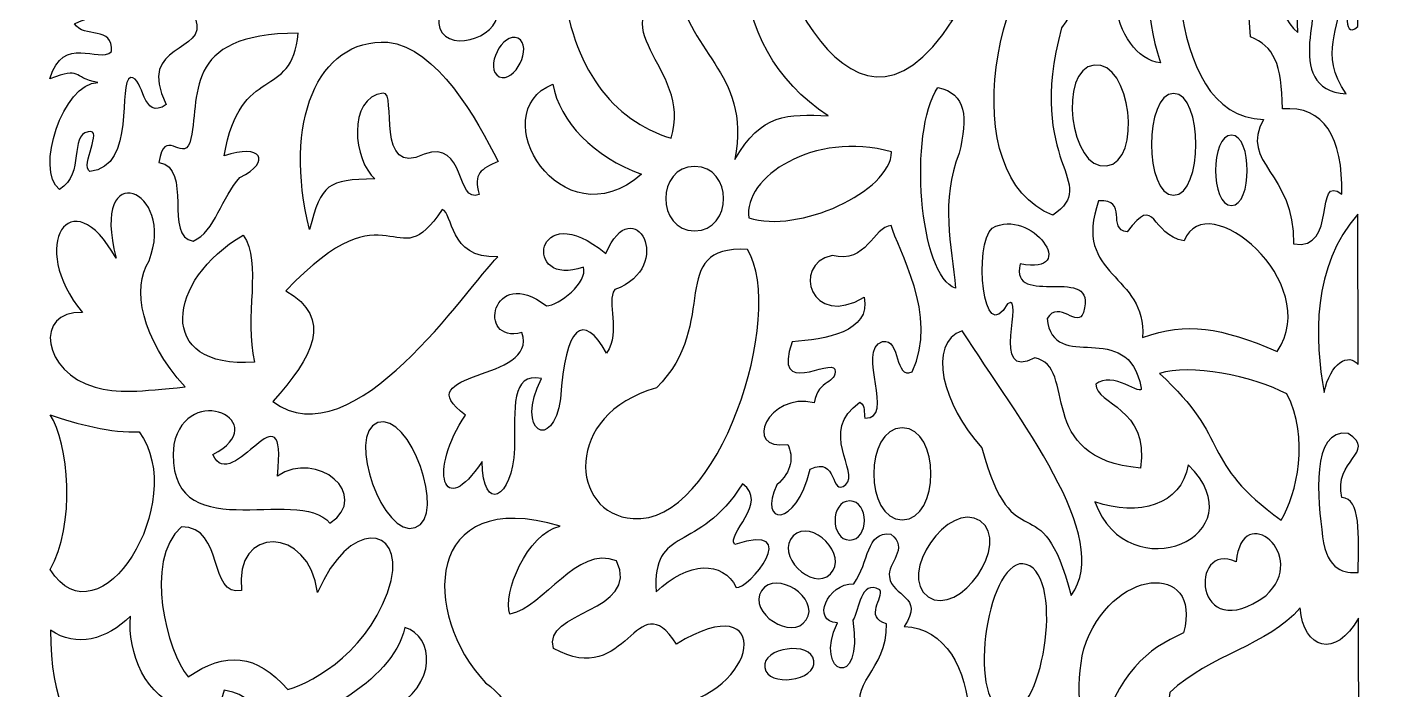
# Model space of a CAD drawing. Header units: centimetres. Extents: x -86 to 85, y -102 to 102.
# Drawn here: x -84.8 to -2.3, y -10.2 to 30.2 of the extents above; entities that cross this region are included whole.
import ezdxf

# ---------------------------------------------------------------- set-up
doc = ezdxf.new("R2010")
doc.units = ezdxf.units.CM
doc.header["$MEASUREMENT"] = 0
doc.layers.add('layer 1', color=7, linetype='Continuous')

msp = doc.modelspace()

# ---------------------------------------------------------------- linework, layer by layer
at = {"layer": 'layer 1', "color": 242}
for points, knots in [([(-36.6418, 53.80455), (-31.67326, 54.17323), (-30.87088, 44.41713), (-32.60876, 41.37928), (-32.60876, 41.37928), (-34.02936, 36.48508), (-30.5323, 30.33042), (-28.28744, 30.69174), (-28.28744, 30.69174), (-34.85421, 20.25733), (-40.44826, 36.24119), (-40.10496, 39.38472), (-40.10496, 39.38472), (-39.26932, 40.15818), (-38.20672, 35.99995), (-35.98819, 36.58851), (-35.98819, 36.58851), (-36.13735, 42.95998), (-39.45367, 49.06058), (-36.6418, 53.80455)], [0, 0, 0, 0, 0.16666667, 0.16666667, 0.16666667, 0.16666667, 0.33333333, 0.33333333, 0.33333333, 0.33333333, 0.5, 0.5, 0.5, 0.5, 0.66666667, 0.66666667, 0.66666667, 0.66666667, 1, 1, 1, 1]), ([(-3.59371, 46.34389), (-3.59371, 46.34389), (-3.5645, 30.28228), (-3.5645, 30.28228), (-3.5645, 30.28228), (-4.64121, 29.30367), (-3.91205, 32.07998), (-4.62726, 32.1212), (-4.62726, 32.1212), (-4.5486, 30.18248), (-5.99267, 28.65501), (-4.26572, 26.16004), (-4.26572, 26.16004), (-8.378, 26.41193), (-5.37358, 32.17683), (-6.47996, 32.51661), (-6.47996, 32.51661), (-7.27281, 32.49857), (-7.32465, 31.44006), (-7.21538, 29.911), (-7.21538, 29.911), (-10.4346, 32.46818), (-4.46192, 38.57867), (-6.37354, 40.39767), (-6.37354, 40.39767), (-7.02898, 40.57459), (-8.27677, 37.98224), (-8.68651, 35.26494), (-8.68651, 35.26494), (-11.77, 39.01431), (-6.88579, 41.52425), (-6.848, 44.07773), (-6.848, 44.07773), (-8.1152, 48.99691), (-4.15537, 48.8734), (-3.59371, 46.34389)], [0, 0, 0, 0, 0.1, 0.1, 0.1, 0.1, 0.2, 0.2, 0.2, 0.2, 0.3, 0.3, 0.3, 0.3, 0.4, 0.4, 0.4, 0.4, 0.5, 0.5, 0.5, 0.5, 0.6, 0.6, 0.6, 0.6, 0.7, 0.7, 0.7, 0.7, 0.8, 0.8, 0.8, 0.8, 1, 1, 1, 1]), ([(-45.93425, 41.8578), (-43.22771, 40.23258), (-44.33706, 38.83159), (-44.69936, 35.8315), (-44.69936, 35.8315), (-43.08149, 37.88732), (-41.02318, 35.68711), (-41.03453, 33.71395), (-41.03453, 33.71395), (-40.79841, 30.22477), (-39.15432, 26.91938), (-35.88613, 24.82509), (-35.88613, 24.82509), (-38.36106, 24.91852), (-39.97475, 24.99526), (-41.59215, 22.14972), (-41.59215, 22.14972), (-40.54367, 27.67446), (-44.75516, 28.62461), (-45.05405, 33.12032), (-45.05405, 33.12032), (-50.37456, 30.14051), (-44.0746, 27.88153), (-45.48575, 23.45021), (-45.48575, 23.45021), (-49.05818, 24.56827), (-51.51554, 27.67391), (-52.12554, 33.06912), (-52.12554, 33.06912), (-47.97897, 32.02109), (-45.92951, 37.36148), (-45.93425, 41.8578)], [0, 0, 0, 0, 0.11111111, 0.11111111, 0.11111111, 0.11111111, 0.22222222, 0.22222222, 0.22222222, 0.22222222, 0.33333333, 0.33333333, 0.33333333, 0.33333333, 0.44444444, 0.44444444, 0.44444444, 0.44444444, 0.55555556, 0.55555556, 0.55555556, 0.55555556, 0.66666667, 0.66666667, 0.66666667, 0.66666667, 0.77777778, 0.77777778, 0.77777778, 0.77777778, 1, 1, 1, 1]), ([(-13.72181, 39.68652), (-13.12045, 38.19154), (-10.88507, 38.05821), (-11.9177, 35.20154), (-11.9177, 35.20154), (-9.84349, 34.27261), (-10.4109, 32.90793), (-10.10684, 29.6369), (-10.10684, 29.6369), (-8.68941, 29.06152), (-8.20175, 28.04146), (-8.15877, 25.24272), (-8.15877, 25.24272), (-5.62961, 25.45279), (-4.4578, 23.50503), (-4.53891, 20.02591), (-4.53891, 20.02591), (-6.27765, 21.39262), (-4.74253, 16.52585), (-7.48366, 16.99434), (-7.48366, 16.99434), (-7.39902, 21.3882), (-10.80641, 21.89334), (-9.32118, 24.60282), (-9.32118, 24.60282), (-15.65317, 24.7), (-15.02626, 38.10872), (-13.72181, 39.68652)], [0, 0, 0, 0, 0.125, 0.125, 0.125, 0.125, 0.25, 0.25, 0.25, 0.25, 0.375, 0.375, 0.375, 0.375, 0.5, 0.5, 0.5, 0.5, 0.625, 0.625, 0.625, 0.625, 0.75, 0.75, 0.75, 0.75, 1, 1, 1, 1]), ([(-20.13701, 38.00818), (-26.0267, 34.08172), (-28.21677, 21.12444), (-22.18378, 18.75181), (-22.18378, 18.75181), (-19.19371, 20.78105), (-23.91024, 21.78756), (-21.64076, 30.19702), (-21.64076, 30.19702), (-20.28095, 32.05934), (-18.88316, 35.79508), (-20.13701, 38.00818)], [0, 0, 0, 0, 0.25, 0.25, 0.25, 0.25, 0.5, 0.5, 0.5, 0.5, 1, 1, 1, 1]), ([(-16.35809, 36.76942), (-19.87814, 34.73128), (-18.50589, 28.34871), (-15.60743, 28.06338), (-15.60743, 28.06338), (-16.66308, 31.27866), (-16.43758, 33.98549), (-16.35809, 36.76942)], [0, 0, 0, 0, 0.33333333, 0.33333333, 0.33333333, 0.33333333, 1, 1, 1, 1]), ([(-56.17075, 31.43904), (-55.56273, 29.80879), (-58.99027, 28.53038), (-59.59837, 30.16065), (-59.59837, 30.16065), (-60.20643, 31.79092), (-56.77877, 33.06933), (-56.17075, 31.43904)], [0, 0, 0, 0, 0.33333333, 0.33333333, 0.33333333, 0.33333333, 1, 1, 1, 1]), ([(-74.52142, 30.75081), (-75.06833, 32.16098), (-80.53416, 31.14052), (-81.89386, 30.44711), (-81.89386, 30.44711), (-81.35598, 29.50953), (-79.49867, 30.36639), (-79.64693, 28.7427), (-79.64693, 28.7427), (-80.43825, 28.0112), (-82.58487, 29.82735), (-83.40613, 27.0827), (-83.40613, 27.0827), (-81.41438, 27.84527), (-82.10921, 27.1629), (-80.47373, 26.85341), (-80.47373, 26.85341), (-82.61128, 26.82529), (-84.34272, 21.46447), (-82.81355, 20.32946), (-82.81355, 20.32946), (-81.2351, 21.28937), (-82.25909, 23.63543), (-81.05951, 23.84793), (-81.05951, 23.84793), (-80.10588, 24.05898), (-81.57632, 21.79462), (-80.96039, 21.41906), (-80.96039, 21.41906), (-78.07022, 21.71352), (-79.32079, 26.89362), (-78.47202, 27.16149), (-78.47202, 27.16149), (-77.65483, 27.22259), (-77.78684, 24.45108), (-76.29456, 25.51491), (-76.29456, 25.51491), (-78.19419, 29.33233), (-73.68694, 28.59919), (-74.52142, 30.75081)], [0, 0, 0, 0, 0.09090909, 0.09090909, 0.09090909, 0.09090909, 0.18181818, 0.18181818, 0.18181818, 0.18181818, 0.27272727, 0.27272727, 0.27272727, 0.27272727, 0.36363636, 0.36363636, 0.36363636, 0.36363636, 0.45454545, 0.45454545, 0.45454545, 0.45454545, 0.54545455, 0.54545455, 0.54545455, 0.54545455, 0.63636364, 0.63636364, 0.63636364, 0.63636364, 0.72727273, 0.72727273, 0.72727273, 0.72727273, 0.81818182, 0.81818182, 0.81818182, 0.81818182, 1, 1, 1, 1]), ([(-68.24789, 29.86716), (-68.62513, 25.62355), (-71.76224, 28.16793), (-72.76753, 22.36845), (-72.76753, 22.36845), (-70.4959, 23.16386), (-69.82551, 22.05747), (-71.8002, 21.05193), (-71.8002, 21.05193), (-72.90163, 19.87922), (-73.32021, 17.74352), (-74.6586, 17.17562), (-74.6586, 17.17562), (-76.4716, 17.3879), (-74.65954, 21.65038), (-76.74107, 21.97453), (-76.74107, 21.97453), (-76.4216, 24.1873), (-75.34767, 21.99542), (-74.85211, 23.17018), (-74.85211, 23.17018), (-74.14738, 25.94371), (-75.46949, 29.85039), (-68.24789, 29.86716)], [0, 0, 0, 0, 0.14285714, 0.14285714, 0.14285714, 0.14285714, 0.28571429, 0.28571429, 0.28571429, 0.28571429, 0.42857143, 0.42857143, 0.42857143, 0.42857143, 0.57142857, 0.57142857, 0.57142857, 0.57142857, 0.71428571, 0.71428571, 0.71428571, 0.71428571, 1, 1, 1, 1]), ([(-54.82648, 29.55961), (-53.8849, 29.10036), (-55.03085, 26.75023), (-55.97252, 27.20931), (-55.97252, 27.20931), (-56.91412, 27.66857), (-55.76815, 30.0187), (-54.82648, 29.55961)], [0, 0, 0, 0, 0.33333333, 0.33333333, 0.33333333, 0.33333333, 1, 1, 1, 1]), ([(-63.56012, 20.9693), (-64.85713, 22.04825), (-65.29332, 25.9511), (-63.05206, 26.20942), (-63.05206, 26.20942), (-62.19174, 26.31799), (-63.56012, 20.9693), (-60.54624, 22.47574), (-60.54624, 22.47574), (-57.97361, 23.41124), (-58.65853, 19.41029), (-57.18845, 20.02003), (-57.18845, 20.02003), (-57.59349, 21.31884), (-57.06605, 21.55974), (-56.04412, 22.03023), (-56.04412, 22.03023), (-57.34351, 24.62064), (-59.75552, 28.99271), (-62.77642, 29.31664), (-62.77642, 29.31664), (-67.10523, 29.5427), (-69.17907, 24.4108), (-67.55637, 17.87554), (-67.55637, 17.87554), (-66.8027, 20.69526), (-66.47315, 20.90598), (-63.56012, 20.9693)], [0, 0, 0, 0, 0.125, 0.125, 0.125, 0.125, 0.25, 0.25, 0.25, 0.25, 0.375, 0.375, 0.375, 0.375, 0.5, 0.5, 0.5, 0.5, 0.625, 0.625, 0.625, 0.625, 0.75, 0.75, 0.75, 0.75, 1, 1, 1, 1]), ([(-19.65294, 27.92114), (-17.42059, 28.19307), (-16.66983, 22.02895), (-18.90217, 21.7571), (-18.90217, 21.7571), (-21.13451, 21.48517), (-21.88531, 27.64928), (-19.65294, 27.92114)], [0, 0, 0, 0, 0.33333333, 0.33333333, 0.33333333, 0.33333333, 1, 1, 1, 1]), ([(-52.69412, 26.75004), (-57.03265, 25.0311), (-52.17326, 16.98178), (-47.28471, 21.25169), (-47.28471, 21.25169), (-50.20912, 22.31523), (-52.29956, 24.46298), (-52.69412, 26.75004)], [0, 0, 0, 0, 0.33333333, 0.33333333, 0.33333333, 0.33333333, 1, 1, 1, 1]), ([(-29.19664, 26.54588), (-31.0158, 23.86165), (-30.33798, 14.98653), (-28.11433, 14.29153), (-28.11433, 14.29153), (-28.37654, 16.90065), (-29.04292, 19.66285), (-27.89523, 22.53431), (-27.89523, 22.53431), (-27.36436, 24.7385), (-27.43603, 26.18085), (-29.19664, 26.54588)], [0, 0, 0, 0, 0.25, 0.25, 0.25, 0.25, 0.5, 0.5, 0.5, 0.5, 1, 1, 1, 1]), ([(-14.80229, 26.18256), (-12.99678, 26.18256), (-12.99679, 19.97294), (-14.80229, 19.97294), (-14.80229, 19.97294), (-16.60781, 19.97294), (-16.60783, 26.18256), (-14.80229, 26.18256)], [0, 0, 0, 0, 0.33333333, 0.33333333, 0.33333333, 0.33333333, 1, 1, 1, 1]), ([(-32.01808, 22.61779), (-32.08711, 20.17708), (-37.72992, 17.60151), (-40.73013, 18.59061), (-40.73013, 18.59061), (-41.10613, 21.04511), (-36.78143, 23.9408), (-32.01808, 22.61779)], [0, 0, 0, 0, 0.33333333, 0.33333333, 0.33333333, 0.33333333, 1, 1, 1, 1]), ([(-11.27829, 23.63925), (-9.98781, 23.63925), (-9.98782, 19.34225), (-11.27829, 19.34225), (-11.27829, 19.34225), (-12.56877, 19.34225), (-12.56878, 23.63925), (-11.27829, 23.63925)], [0, 0, 0, 0, 0.33333333, 0.33333333, 0.33333333, 0.33333333, 1, 1, 1, 1]), ([(-81.41641, 12.81039), (-84.79727, 16.86831), (-82.12026, 21.08196), (-79.36049, 16.12328), (-79.36049, 16.12328), (-80.99363, 22.47207), (-75.6408, 20.32192), (-77.34877, 15.97154), (-77.34877, 15.97154), (-78.40687, 14.29685), (-77.83762, 11.24005), (-75.14093, 8.26978), (-75.14093, 8.26978), (-77.88806, 7.97784), (-79.35704, 7.85141), (-80.62866, 8.25055), (-80.62866, 8.25055), (-83.84436, 9.1019), (-84.4044, 12.94799), (-81.41641, 12.81039)], [0, 0, 0, 0, 0.16666667, 0.16666667, 0.16666667, 0.16666667, 0.33333333, 0.33333333, 0.33333333, 0.33333333, 0.5, 0.5, 0.5, 0.5, 0.66666667, 0.66666667, 0.66666667, 0.66666667, 1, 1, 1, 1]), ([(-44.04244, 21.73334), (-41.6954, 21.73334), (-41.69543, 17.79383), (-44.04244, 17.79383), (-44.04244, 17.79383), (-46.38946, 17.79383), (-46.38949, 21.73334), (-44.04244, 21.73334)], [0, 0, 0, 0, 0.33333333, 0.33333333, 0.33333333, 0.33333333, 1, 1, 1, 1]), ([(-69.79653, 7.3745), (-67.35077, 10.0633), (-66.06646, 12.46172), (-68.99235, 14.13426), (-68.99235, 14.13426), (-62.54059, 20.92131), (-62.2986, 14.64079), (-59.46366, 19.10569), (-59.46366, 19.10569), (-58.74748, 18.89647), (-59.12651, 16.1134), (-56.06304, 16.20505), (-56.06304, 16.20505), (-57.93538, 14.36453), (-64.85682, 3.71581), (-69.79653, 7.3745)], [0, 0, 0, 0, 0.2, 0.2, 0.2, 0.2, 0.4, 0.4, 0.4, 0.4, 0.6, 0.6, 0.6, 0.6, 1, 1, 1, 1]), ([(-19.38135, 19.62812), (-17.53403, 19.75367), (-18.91607, 17.87891), (-17.63508, 17.72729), (-17.63508, 17.72729), (-15.85041, 20.17828), (-16.25278, 17.51467), (-14.16016, 17.1904), (-14.16016, 17.1904), (-12.81428, 20.64439), (-5.64437, 14.63528), (-8.47666, 10.43173), (-8.47666, 10.43173), (-11.94351, 11.8911), (-13.97765, 12.26574), (-16.70501, 11.28588), (-16.70501, 11.28588), (-16.40132, 15.17703), (-21.0517, 14.96825), (-19.38135, 19.62812)], [0, 0, 0, 0, 0.16666667, 0.16666667, 0.16666667, 0.16666667, 0.33333333, 0.33333333, 0.33333333, 0.33333333, 0.5, 0.5, 0.5, 0.5, 0.66666667, 0.66666667, 0.66666667, 0.66666667, 1, 1, 1, 1]), ([(-48.92413, 14.20573), (-45.11969, 15.59536), (-47.76302, 20.3965), (-49.47128, 16.41618), (-49.47128, 16.41618), (-53.86055, 20.05327), (-54.59131, 14.21832), (-50.83402, 15.58399), (-50.83402, 15.58399), (-50.53413, 14.65683), (-52.31856, 13.2303), (-53.09481, 13.21734), (-53.09481, 13.21734), (-56.44589, 15.80514), (-57.39463, 10.85003), (-54.5877, 11.57846), (-54.5877, 11.57846), (-53.51775, 8.54462), (-61.8117, 9.29552), (-58.02142, 6.54304), (-58.02142, 6.54304), (-60.31802, 3.20742), (-59.42888, 0.02505), (-57.02123, 3.70886), (-57.02123, 3.70886), (-56.98491, 0.48378), (-55.17799, 1.41695), (-55.04141, 4.49334), (-55.04141, 4.49334), (-55.0024, 6.95315), (-55.29242, 9.14794), (-53.40046, 8.77214), (-53.40046, 8.77214), (-55.03751, 5.51058), (-52.69857, 4.26411), (-52.22351, 7.54373), (-52.22351, 7.54373), (-51.94447, 11.98904), (-50.85085, 12.88771), (-49.41481, 10.32543), (-49.41481, 10.32543), (-48.52205, 11.69572), (-49.4647, 13.43545), (-48.92413, 14.20573)], [0, 0, 0, 0, 0.08333333, 0.08333333, 0.08333333, 0.08333333, 0.16666667, 0.16666667, 0.16666667, 0.16666667, 0.25, 0.25, 0.25, 0.25, 0.33333333, 0.33333333, 0.33333333, 0.33333333, 0.41666667, 0.41666667, 0.41666667, 0.41666667, 0.5, 0.5, 0.5, 0.5, 0.58333333, 0.58333333, 0.58333333, 0.58333333, 0.66666667, 0.66666667, 0.66666667, 0.66666667, 0.75, 0.75, 0.75, 0.75, 0.83333333, 0.83333333, 0.83333333, 0.83333333, 1, 1, 1, 1]), ([(-25.87404, 17.96393), (-27.02609, 17.02055), (-26.48029, 10.53246), (-24.93836, 13.34813), (-24.93836, 13.34813), (-23.83524, 14.06574), (-26.06586, 8.5247), (-23.28425, 10.03458), (-23.28425, 10.03458), (-20.58403, 9.54254), (-23.41021, 3.86187), (-16.81907, 3.30668), (-16.81907, 3.30668), (-16.27579, 7.01553), (-19.53417, 7.17267), (-19.55953, 8.42489), (-19.55953, 8.42489), (-18.56497, 9.30235), (-16.67736, 7.63139), (-16.78255, 8.19495), (-16.78255, 8.19495), (-17.6079, 12.61713), (-22.15379, 8.95162), (-22.53238, 12.45017), (-22.53238, 12.45017), (-21.7859, 13.62106), (-20.64753, 11.77298), (-20.3142, 12.8175), (-20.3142, 12.8175), (-19.32935, 15.90366), (-24.8493, 12.97599), (-24.16811, 15.7774), (-24.16811, 15.7774), (-20.44873, 15.06672), (-23.50728, 19.28764), (-25.87404, 17.96393)], [0, 0, 0, 0, 0.1, 0.1, 0.1, 0.1, 0.2, 0.2, 0.2, 0.2, 0.3, 0.3, 0.3, 0.3, 0.4, 0.4, 0.4, 0.4, 0.5, 0.5, 0.5, 0.5, 0.6, 0.6, 0.6, 0.6, 0.7, 0.7, 0.7, 0.7, 0.8, 0.8, 0.8, 0.8, 1, 1, 1, 1]), ([(-3.55448, 18.81001), (-3.55448, 18.81001), (-3.54787, 9.63234), (-3.54787, 9.63234), (-3.54787, 9.63234), (-4.09954, 10.35519), (-5.24942, 9.76568), (-5.61469, 7.91838), (-5.61469, 7.91838), (-6.2123, 11.14169), (-6.35974, 15.67331), (-3.55448, 18.81001)], [0, 0, 0, 0, 0.25, 0.25, 0.25, 0.25, 0.5, 0.5, 0.5, 0.5, 1, 1, 1, 1]), ([(-71.6035, 17.53338), (-76.27806, 14.8164), (-76.99558, 9.31998), (-70.90755, 9.78219), (-70.90755, 9.78219), (-71.58705, 12.52631), (-70.41203, 15.86287), (-71.6035, 17.53338)], [0, 0, 0, 0, 0.33333333, 0.33333333, 0.33333333, 0.33333333, 1, 1, 1, 1]), ([(-32.04052, 18.11937), (-31.68122, 16.72345), (-29.10364, 12.61846), (-30.77349, 9.19159), (-30.77349, 9.19159), (-31.86957, 8.67783), (-31.42127, 11.19768), (-32.57508, 11.04414), (-32.57508, 11.04414), (-34.22337, 10.47024), (-31.71871, 6.26293), (-33.6478, 6.36187), (-33.6478, 6.36187), (-33.74821, 6.68828), (-33.56462, 7.08336), (-33.94901, 7.3411), (-33.94901, 7.3411), (-36.5269, 5.52478), (-33.9449, 3.08764), (-34.82118, 2.29492), (-34.82118, 2.29492), (-35.78038, 1.47515), (-35.28061, 4.11895), (-36.99149, 3.23085), (-36.99149, 3.23085), (-37.85419, -0.43787), (-40.22988, -0.16706), (-39.01898, 2.27607), (-39.01898, 2.27607), (-38.09559, 3.11656), (-37.9982, 3.95381), (-38.35871, 4.7539), (-38.35871, 4.7539), (-41.18803, 4.34213), (-39.53818, 7.97184), (-36.74878, 7.29845), (-36.74878, 7.29845), (-36.46358, 8.80696), (-35.34748, 8.38969), (-35.48689, 9.34439), (-35.48689, 9.34439), (-35.71722, 10.03663), (-39.30561, 7.54623), (-38.09796, 11.01929), (-38.09796, 11.01929), (-36.08545, 11.16438), (-33.26269, 11.61416), (-33.68674, 13.74772), (-33.68674, 13.74772), (-36.92708, 11.77421), (-38.18647, 15.73485), (-35.65738, 16.29339), (-35.65738, 16.29339), (-33.53962, 15.73846), (-33.13991, 18.05107), (-32.04052, 18.11937)], [0, 0, 0, 0, 0.06666667, 0.06666667, 0.06666667, 0.06666667, 0.13333333, 0.13333333, 0.13333333, 0.13333333, 0.2, 0.2, 0.2, 0.2, 0.26666667, 0.26666667, 0.26666667, 0.26666667, 0.33333333, 0.33333333, 0.33333333, 0.33333333, 0.4, 0.4, 0.4, 0.4, 0.46666667, 0.46666667, 0.46666667, 0.46666667, 0.53333333, 0.53333333, 0.53333333, 0.53333333, 0.6, 0.6, 0.6, 0.6, 0.66666667, 0.66666667, 0.66666667, 0.66666667, 0.73333333, 0.73333333, 0.73333333, 0.73333333, 0.8, 0.8, 0.8, 0.8, 0.86666667, 0.86666667, 0.86666667, 0.86666667, 1, 1, 1, 1]), ([(-40.81926, 16.66416), (-38.3874, 12.70341), (-42.62493, -0.23724), (-47.80316, 0.22302), (-47.80316, 0.22302), (-51.67129, 0.48655), (-52.1113, 6.61757), (-46.3703, 8.20239), (-46.3703, 8.20239), (-42.40649, 12.17655), (-45.86717, 16.88321), (-40.81926, 16.66416)], [0, 0, 0, 0, 0.25, 0.25, 0.25, 0.25, 0.5, 0.5, 0.5, 0.5, 1, 1, 1, 1]), ([(-27.70351, 11.69734), (-24.336, 6.38413), (-18.41575, -0.95718), (-21.06252, -4.46661), (-21.06252, -4.46661), (-22.93829, 2.68638), (-24.51087, -2.70278), (-26.52026, 4.5496), (-26.52026, 4.5496), (-28.8947, 7.16608), (-29.8948, 10.938), (-27.70351, 11.69734)], [0, 0, 0, 0, 0.25, 0.25, 0.25, 0.25, 0.5, 0.5, 0.5, 0.5, 1, 1, 1, 1]), ([(-15.66681, 9.07915), (-13.85322, 9.71369), (-9.94013, 8.9318), (-7.88854, 7.83229), (-7.88854, 7.83229), (-6.48117, 5.1702), (-7.30082, 1.72485), (-8.2299, 0.13382), (-8.2299, 0.13382), (-13.25185, 3.6889), (-11.21763, 5.0577), (-15.66681, 9.07915)], [0, 0, 0, 0, 0.25, 0.25, 0.25, 0.25, 0.5, 0.5, 0.5, 0.5, 1, 1, 1, 1]), ([(-69.51142, 2.81274), (-67.09731, 4.45726), (-63.75432, 1.66724), (-66.30341, -0.06364), (-66.30341, -0.06364), (-68.27046, 2.36941), (-76.44163, -1.8797), (-75.83433, 4.73754), (-75.83433, 4.73754), (-75.00909, 8.68582), (-69.663, 6.09916), (-73.45241, 4.12938), (-73.45241, 4.12938), (-72.26984, 1.50801), (-68.87161, 8.79199), (-69.51142, 2.81274)], [0, 0, 0, 0, 0.2, 0.2, 0.2, 0.2, 0.4, 0.4, 0.4, 0.4, 0.6, 0.6, 0.6, 0.6, 1, 1, 1, 1]), ([(-63.38896, 6.08333), (-61.43334, 6.78234), (-59.14103, 0.36971), (-61.0965, -0.32925), (-61.0965, -0.32925), (-63.05198, -1.02834), (-65.34441, 5.38423), (-63.38896, 6.08333)], [0, 0, 0, 0, 0.33333333, 0.33333333, 0.33333333, 0.33333333, 1, 1, 1, 1]), ([(-83.39119, 6.56165), (-82.24293, 4.90901), (-81.81478, -0.2326), (-83.38439, -2.88122), (-83.38439, -2.88122), (-80.38206, -7.64872), (-74.84848, 1.26651), (-77.94981, 5.5271), (-77.94981, 5.5271), (-79.57901, 5.43131), (-81.81648, 6.00385), (-83.39119, 6.56165)], [0, 0, 0, 0, 0.25, 0.25, 0.25, 0.25, 0.5, 0.5, 0.5, 0.5, 1, 1, 1, 1]), ([(-31.36481, 5.76345), (-29.03641, 5.76345), (-29.03643, 0.14976), (-31.36481, 0.14976), (-31.36481, 0.14976), (-33.6932, 0.14976), (-33.69322, 5.76345), (-31.36481, 5.76345)], [0, 0, 0, 0, 0.33333333, 0.33333333, 0.33333333, 0.33333333, 1, 1, 1, 1]), ([(-4.14807, 5.42179), (-2.32948, 4.24772), (-5.11868, 3.81469), (-4.52707, 1.50699), (-4.52707, 1.50699), (-3.35674, 1.49071), (-3.51384, -0.81156), (-3.53873, -3.06188), (-3.53873, -3.06188), (-4.2954, -3.12286), (-5.46191, -3.01309), (-5.70626, -0.88823), (-5.70626, -0.88823), (-6.01322, 1.36134), (-6.44916, 5.76451), (-4.14807, 5.42179)], [0, 0, 0, 0, 0.2, 0.2, 0.2, 0.2, 0.4, 0.4, 0.4, 0.4, 0.6, 0.6, 0.6, 0.6, 1, 1, 1, 1]), ([(-13.91709, 3.5042), (-9.49835, -0.80917), (-17.58058, -4.28169), (-19.6073, 1.2364), (-19.6073, 1.2364), (-16.94972, 0.3464), (-14.33832, 1.009), (-13.91709, 3.5042)], [0, 0, 0, 0, 0.33333333, 0.33333333, 0.33333333, 0.33333333, 1, 1, 1, 1]), ([(-52.25634, -0.23326), (-54.29573, -0.68467), (-55.77964, -4.3926), (-55.3298, -5.60627), (-55.3298, -5.60627), (-53.13018, -5.16099), (-51.30585, -1.39283), (-48.80537, -2.35939), (-48.80537, -2.35939), (-47.32367, -5.52999), (-53.41188, -5.40079), (-52.65614, -7.71019), (-52.65614, -7.71019), (-48.06428, -10.25912), (-47.64559, -3.59911), (-45.15413, -7.44262), (-45.15413, -7.44262), (-39.17336, -3.7457), (-39.96606, -10.53099), (-45.7394, -11.26237), (-45.7394, -11.26237), (-46.56777, -11.01957), (-51.79738, -10.69071), (-51.31045, -15.53371), (-51.31045, -15.53371), (-50.15741, -21.09519), (-57.63529, -23.93028), (-60.07566, -20.24997), (-60.07566, -20.24997), (-66.56838, -23.74622), (-62.47522, -12.60013), (-57.56518, -12.92376), (-57.56518, -12.92376), (-55.73677, -13.64429), (-58.4971, -16.51194), (-57.63717, -17.66706), (-57.63717, -17.66706), (-54.56108, -18.51361), (-53.47237, -12.05289), (-56.80643, -9.80348), (-56.80643, -9.80348), (-60.76039, -5.63521), (-60.56532, 2.23778), (-52.25634, -0.23326)], [0, 0, 0, 0, 0.08333333, 0.08333333, 0.08333333, 0.08333333, 0.16666667, 0.16666667, 0.16666667, 0.16666667, 0.25, 0.25, 0.25, 0.25, 0.33333333, 0.33333333, 0.33333333, 0.33333333, 0.41666667, 0.41666667, 0.41666667, 0.41666667, 0.5, 0.5, 0.5, 0.5, 0.58333333, 0.58333333, 0.58333333, 0.58333333, 0.66666667, 0.66666667, 0.66666667, 0.66666667, 0.75, 0.75, 0.75, 0.75, 0.83333333, 0.83333333, 0.83333333, 0.83333333, 1, 1, 1, 1]), ([(-46.39023, -4.25215), (-46.65111, -0.11404), (-43.84102, -2.00826), (-41.1261, 2.34036), (-41.1261, 2.34036), (-39.47516, 1.21752), (-42.15868, -0.77582), (-41.59304, -1.3506), (-41.59304, -1.3506), (-37.32745, 0.02978), (-40.76754, -4.17122), (-41.50862, -3.97813), (-41.50862, -3.97813), (-42.30366, -2.33837), (-44.44722, -2.36692), (-46.39023, -4.25215)], [0, 0, 0, 0, 0.2, 0.2, 0.2, 0.2, 0.4, 0.4, 0.4, 0.4, 0.6, 0.6, 0.6, 0.6, 1, 1, 1, 1]), ([(-34.57709, 1.30156), (-33.38646, 1.30156), (-33.38647, -1.08881), (-34.57709, -1.08881), (-34.57709, -1.08881), (-35.76774, -1.08881), (-35.76774, 1.30156), (-34.57709, 1.30156)], [0, 0, 0, 0, 0.33333333, 0.33333333, 0.33333333, 0.33333333, 1, 1, 1, 1]), ([(-26.61369, 0.07586), (-24.69463, -1.24266), (-27.87325, -5.86956), (-29.7925, -4.55118), (-29.7925, -4.55118), (-31.71152, -3.23267), (-28.53291, 1.39423), (-26.61369, 0.07586)], [0, 0, 0, 0, 0.33333333, 0.33333333, 0.33333333, 0.33333333, 1, 1, 1, 1]), ([(-10.98355, -2.41473), (-10.62605, 1.41334), (-6.47334, -2.02986), (-9.175, -4.48577), (-9.175, -4.48577), (-13.61821, -7.70393), (-13.87912, -1.07404), (-10.98355, -2.41473)], [0, 0, 0, 0, 0.33333333, 0.33333333, 0.33333333, 0.33333333, 1, 1, 1, 1]), ([(-67.0583, -4.29545), (-65.15472, 0.19162), (-61.83532, -0.14748), (-62.56278, -3.5496), (-62.56278, -3.5496), (-63.69244, -7.73628), (-67.23636, -9.7457), (-68.88328, -10.21172), (-68.88328, -10.21172), (-70.79791, -8.01818), (-72.66148, -7.86954), (-74.96844, -9.44255), (-74.96844, -9.44255), (-76.22813, -7.91488), (-77.71923, -2.41289), (-75.37529, -0.27372), (-75.37529, -0.27372), (-72.68425, -0.27821), (-73.78309, -4.61401), (-71.69481, -4.17005), (-71.69481, -4.17005), (-72.18721, -0.1621), (-67.58143, -0.21234), (-67.0583, -4.29545)], [0, 0, 0, 0, 0.14285714, 0.14285714, 0.14285714, 0.14285714, 0.28571429, 0.28571429, 0.28571429, 0.28571429, 0.42857143, 0.42857143, 0.42857143, 0.42857143, 0.57142857, 0.57142857, 0.57142857, 0.57142857, 0.71428571, 0.71428571, 0.71428571, 0.71428571, 1, 1, 1, 1]), ([(-35.75051, -3.15801), (-36.88309, -4.26586), (-39.16045, -1.93778), (-38.02777, -0.82985), (-38.02777, -0.82985), (-36.89505, 0.27805), (-34.61778, -2.05013), (-35.75051, -3.15801)], [0, 0, 0, 0, 0.33333333, 0.33333333, 0.33333333, 0.33333333, 1, 1, 1, 1]), ([(-32.15605, -3.33284), (-32.31026, -2.51774), (-30.90822, -1.59719), (-32.07433, -0.72215), (-32.07433, -0.72215), (-33.59106, -0.5498), (-33.36311, -2.43383), (-34.33484, -3.76056), (-34.33484, -3.76056), (-35.95798, -3.72945), (-36.93601, -6.09388), (-35.32505, -6.14004), (-35.32505, -6.14004), (-36.84289, -9.31198), (-33.67765, -10.37914), (-34.39287, -5.98784), (-34.39287, -5.98784), (-33.92664, -5.32781), (-33.98832, -3.49373), (-32.73745, -4.12376), (-32.73745, -4.12376), (-32.4565, -4.60981), (-33.74499, -5.78673), (-32.32834, -6.21031), (-32.32834, -6.21031), (-32.24547, -9.11764), (-34.89676, -9.86535), (-33.58404, -11.85097), (-33.58404, -11.85097), (-30.31336, -14.09426), (-30.58142, -15.8213), (-30.43467, -19.3786), (-30.43467, -19.3786), (-25.99404, -16.49451), (-26.21113, -6.52977), (-31.25237, -6.36332), (-31.25237, -6.36332), (-29.98426, -4.50492), (-31.98614, -4.56033), (-32.15605, -3.33284)], [0, 0, 0, 0, 0.09090909, 0.09090909, 0.09090909, 0.09090909, 0.18181818, 0.18181818, 0.18181818, 0.18181818, 0.27272727, 0.27272727, 0.27272727, 0.27272727, 0.36363636, 0.36363636, 0.36363636, 0.36363636, 0.45454545, 0.45454545, 0.45454545, 0.45454545, 0.54545455, 0.54545455, 0.54545455, 0.54545455, 0.63636364, 0.63636364, 0.63636364, 0.63636364, 0.72727273, 0.72727273, 0.72727273, 0.72727273, 0.81818182, 0.81818182, 0.81818182, 0.81818182, 1, 1, 1, 1]), ([(-23.79584, -2.57657), (-21.3736, -3.34496), (-22.8549, -12.31365), (-25.12601, -11.59327), (-25.12601, -11.59327), (-27.54826, -10.82486), (-26.06697, -1.85618), (-23.79584, -2.57657)], [0, 0, 0, 0, 0.33333333, 0.33333333, 0.33333333, 0.33333333, 1, 1, 1, 1]), ([(-14.1947, -6.75218), (-13.02446, -2.33582), (-18.66245, -2.73327), (-20.29377, -7.72707), (-20.29377, -7.72707), (-20.79949, -10.02718), (-20.65288, -12.83277), (-19.44257, -13.37236), (-19.44257, -13.37236), (-18.15621, -9.1003), (-16.44705, -7.77998), (-14.1947, -6.75218)], [0, 0, 0, 0, 0.25, 0.25, 0.25, 0.25, 0.5, 0.5, 0.5, 0.5, 1, 1, 1, 1]), ([(-37.22637, -5.9602), (-38.08825, -7.28955), (-40.82092, -5.51785), (-39.95892, -4.1884), (-39.95892, -4.1884), (-39.09687, -2.85896), (-36.36427, -4.63078), (-37.22637, -5.9602)], [0, 0, 0, 0, 0.33333333, 0.33333333, 0.33333333, 0.33333333, 1, 1, 1, 1]), ([(-78.47784, -5.74389), (-78.68489, -7.94879), (-77.56852, -10.75515), (-75.15794, -11.38308), (-75.15794, -11.38308), (-78.49908, -15.27974), (-83.35102, -15.34869), (-83.35733, -6.59387), (-83.35733, -6.59387), (-81.76447, -7.69089), (-79.9554, -7.1626), (-78.47784, -5.74389)], [0, 0, 0, 0, 0.25, 0.25, 0.25, 0.25, 0.5, 0.5, 0.5, 0.5, 1, 1, 1, 1]), ([(-3.51251, -5.85091), (-3.51251, -5.85091), (-3.50691, -13.62478), (-3.50691, -13.62478), (-3.50691, -13.62478), (-6.72467, -19.05095), (-15.78309, -13.60283), (-15.03067, -10.3963), (-15.03067, -10.3963), (-12.58356, -8.06158), (-9.05037, -7.55164), (-7.08649, -5.23477), (-7.08649, -5.23477), (-6.86429, -7.76282), (-4.93189, -8.36879), (-3.51251, -5.85091)], [0, 0, 0, 0, 0.2, 0.2, 0.2, 0.2, 0.4, 0.4, 0.4, 0.4, 0.6, 0.6, 0.6, 0.6, 1, 1, 1, 1]), ([(-61.73217, -6.43589), (-59.95043, -6.94433), (-59.67966, -9.97121), (-62.60518, -11.44029), (-62.60518, -11.44029), (-61.10926, -16.10206), (-65.4654, -12.15162), (-68.40273, -15.41983), (-68.40273, -15.41983), (-68.72583, -18.13595), (-71.75814, -15.44015), (-72.32071, -17.09486), (-72.32071, -17.09486), (-71.87889, -18.04703), (-71.10836, -18.24881), (-71.10521, -20.05392), (-71.10521, -20.05392), (-73.0513, -20.42125), (-73.2203, -17.1742), (-76.50627, -17.21597), (-76.50627, -17.21597), (-76.41059, -14.32268), (-74.02118, -15.06821), (-72.75502, -10.25938), (-72.75502, -10.25938), (-69.66881, -10.85687), (-72.13425, -12.48428), (-70.94337, -13.6806), (-70.94337, -13.6806), (-67.45882, -11.93031), (-62.56679, -9.97007), (-61.73217, -6.43589)], [0, 0, 0, 0, 0.11111111, 0.11111111, 0.11111111, 0.11111111, 0.22222222, 0.22222222, 0.22222222, 0.22222222, 0.33333333, 0.33333333, 0.33333333, 0.33333333, 0.44444444, 0.44444444, 0.44444444, 0.44444444, 0.55555556, 0.55555556, 0.55555556, 0.55555556, 0.66666667, 0.66666667, 0.66666667, 0.66666667, 0.77777778, 0.77777778, 0.77777778, 0.77777778, 1, 1, 1, 1]), ([(-39.76799, -8.87528), (-39.93817, -7.6425), (-36.92742, -7.22678), (-36.75715, -8.45946), (-36.75715, -8.45946), (-36.58697, -9.69223), (-39.59775, -10.10793), (-39.76799, -8.87528)], [0, 0, 0, 0, 0.33333333, 0.33333333, 0.33333333, 0.33333333, 1, 1, 1, 1])]:
    msp.add_open_spline(points, degree=3, knots=knots, dxfattribs=at)

doc.saveas('drawing.dxf')
